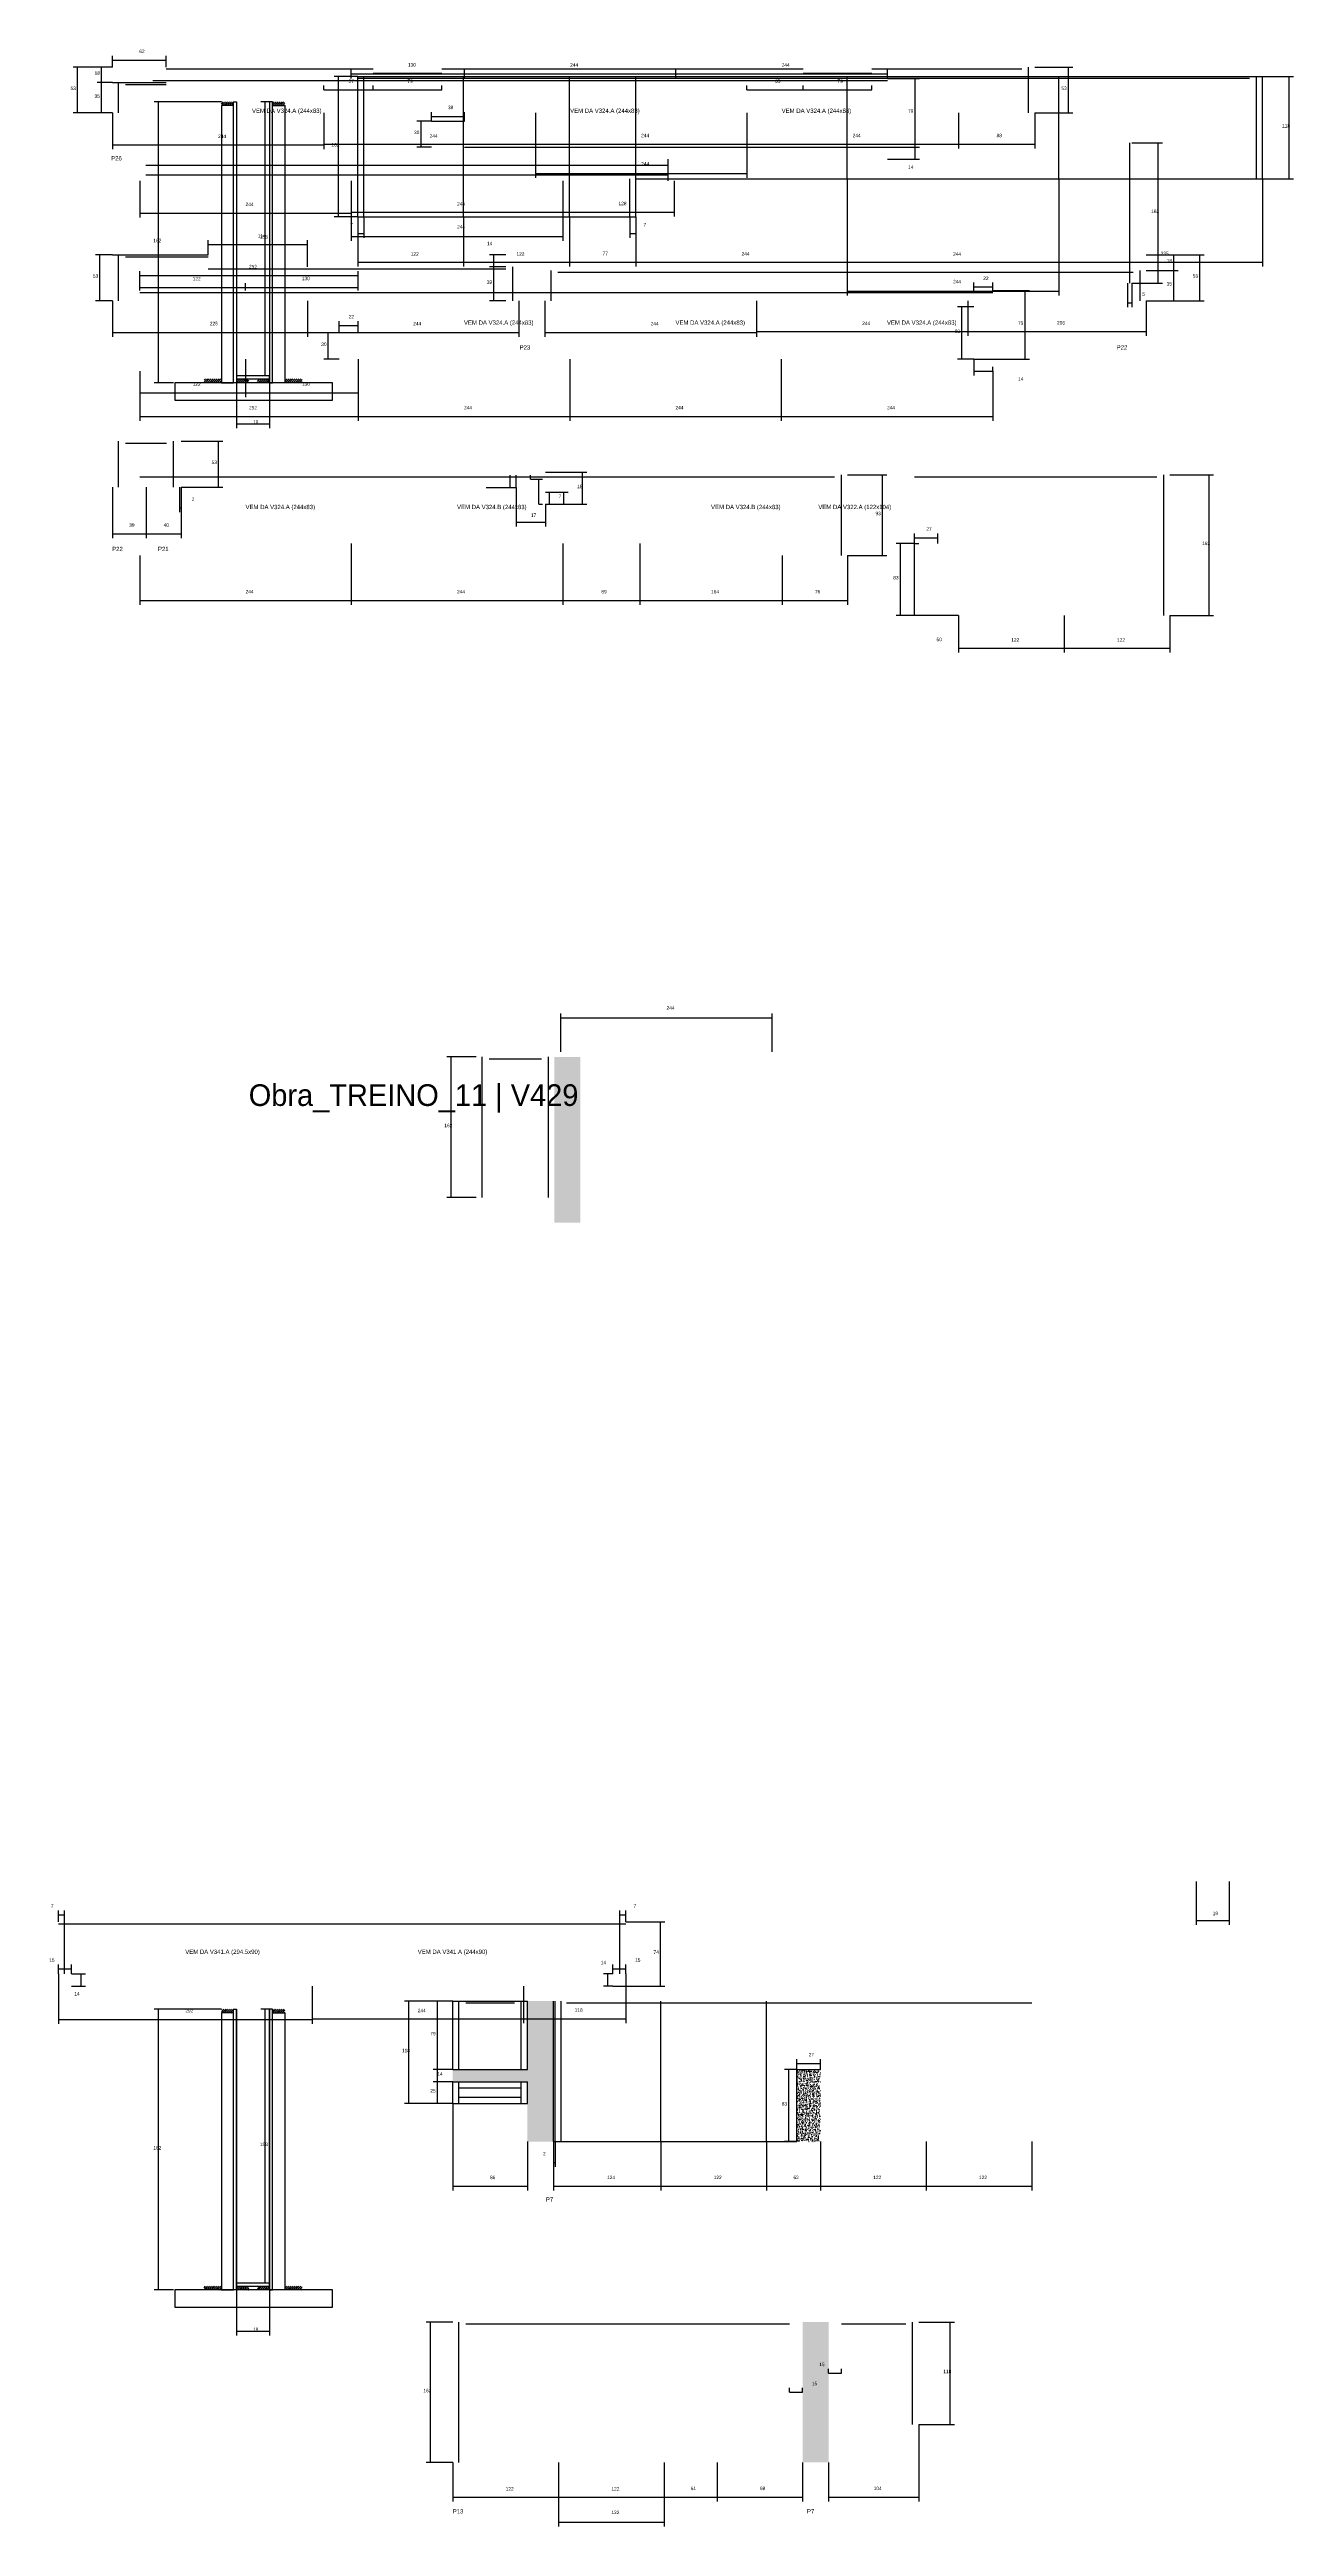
# Model space of a CAD drawing. Header units: metres. Extents: x -2848 to 22762, y -49062 to 1016.
# Drawn here: x 12570 to 14005, y -49049 to -46191 of the extents above; entities that cross this region are included whole.
import ezdxf

# ---------------------------------------------------------------- set-up
doc = ezdxf.new("R2010")
doc.units = ezdxf.units.M
for name, color, linetype in [('COTA', 4, 'Continuous'), ('LABEL_ID', 3, 'Continuous'), ('Madeira', 126, 'Continuous'), ('NOMENCLATURA', 7, 'Continuous'), ('Painéis', 200, 'Continuous'), ('SARR_2.2x10', 40, 'Continuous'), ('SARR_2.2x7', 40, 'Continuous'), ('SARR_3.5x7', 81, 'Continuous'), ('SARR_EDITAR', 141, 'Continuous'), ('Texto Seção', 7, 'Continuous')]:
    doc.layers.add(name, color=color, linetype=linetype)

msp = doc.modelspace()

# ---------------------------------------------------------------- hatches: boundary and pattern name
at = {"layer": 'COTA'}
h = msp.add_hatch(dxfattribs=at)
h.set_pattern_fill('AR-CONC', scale=0.03)
h.paths.add_polyline_path([(13152.7, -47515.5), (13152.7, -47544.5), (13182.7, -47544.5), (13182.7, -47432.5), (13182.7, -47353.5), (13152.7, -47353.5)])
h = msp.add_hatch(dxfattribs=at)
h.set_pattern_fill('AR-CONC', scale=0.03)
h.paths.add_polyline_path([(13121.4, -48521.5), (13035.4, -48521.5), (13035.4, -48535.5), (13121.4, -48535.5), (13121.4, -48560.5), (13121.4, -48604.5), (13151.4, -48604.5), (13151.4, -48442.5), (13121.4, -48442.5)])
h = msp.add_hatch(dxfattribs=at)
h.set_pattern_fill('AR-CONC', scale=0.03)
h.paths.add_polyline_path([(13432.4, -48604.5), (13459.4, -48604.5), (13459.4, -48521.5), (13432.4, -48521.5)])
h = msp.add_hatch(dxfattribs=at)
h.set_pattern_fill('AR-CONC', scale=0.03)
h.paths.add_polyline_path([(13468.9, -48812.7), (13438.9, -48812.7), (13438.9, -48974.7), (13468.9, -48974.7), (13468.9, -48930.7)])
at = {"layer": 'SARR_2.2x10'}
h = msp.add_hatch(dxfattribs=at)
h.set_pattern_fill('ANSI31', scale=0.5)
h.paths.add_polyline_path([(12748.4, -46571.3), (12748.4, -46575.7), (12768.4, -46575.7), (12768.4, -46571.3)])
h = msp.add_hatch(dxfattribs=at)
h.set_pattern_fill('ANSI31', scale=0.5)
h.paths.add_polyline_path([(12841.6, -46571.3), (12841.6, -46575.7), (12861.6, -46575.7), (12861.6, -46571.3)])
h = msp.add_hatch(dxfattribs=at)
h.set_pattern_fill('ANSI31', scale=0.5)
h.paths.add_polyline_path([(12748.4, -48771.3), (12748.4, -48775.7), (12768.4, -48775.7), (12768.4, -48771.3)])
h = msp.add_hatch(dxfattribs=at)
h.set_pattern_fill('ANSI31', scale=0.5)
h.paths.add_polyline_path([(12841.6, -48771.3), (12841.6, -48775.7), (12861.6, -48775.7), (12861.6, -48771.3)])
at = {"layer": 'SARR_2.2x7'}
h = msp.add_hatch(dxfattribs=at)
h.set_pattern_fill('ANSI31', scale=0.5)
h.paths.add_polyline_path([(12782.4, -46251.7), (12782.4, -46256.1), (12768.4, -46256.1), (12768.4, -46251.7)])
h = msp.add_hatch(dxfattribs=at)
h.set_pattern_fill('ANSI31', scale=0.5)
h.paths.add_polyline_path([(12827.6, -46251.7), (12827.6, -46256.1), (12841.6, -46256.1), (12841.6, -46251.7)])
h = msp.add_hatch(dxfattribs=at)
h.set_pattern_fill('ANSI31', scale=0.5)
h.paths.add_polyline_path([(12800, -46575.7), (12800, -46571.3), (12800, -46571.3), (12786, -46571.3), (12786, -46571.3), (12786, -46575.7), (12786, -46575.7), (12800, -46575.7)])
h = msp.add_hatch(dxfattribs=at)
h.set_pattern_fill('ANSI31', scale=0.5)
h.paths.add_polyline_path([(12810, -46575.7), (12810, -46571.3), (12810, -46571.3), (12824, -46571.3), (12824, -46571.3), (12824, -46575.7), (12824, -46575.7), (12810, -46575.7)])
h = msp.add_hatch(dxfattribs=at)
h.set_pattern_fill('ANSI31', scale=0.5)
h.paths.add_polyline_path([(12782.4, -48451.7), (12782.4, -48456.1), (12768.4, -48456.1), (12768.4, -48451.7)])
h = msp.add_hatch(dxfattribs=at)
h.set_pattern_fill('ANSI31', scale=0.5)
h.paths.add_polyline_path([(12827.6, -48451.7), (12827.6, -48456.1), (12841.6, -48456.1), (12841.6, -48451.7)])
h = msp.add_hatch(dxfattribs=at)
h.set_pattern_fill('ANSI31', scale=0.5)
h.paths.add_polyline_path([(12800, -48775.7), (12800, -48771.3), (12800, -48771.3), (12786, -48771.3), (12786, -48771.3), (12786, -48775.7), (12786, -48775.7), (12800, -48775.7)])
h = msp.add_hatch(dxfattribs=at)
h.set_pattern_fill('ANSI31', scale=0.5)
h.paths.add_polyline_path([(12810, -48775.7), (12810, -48771.3), (12810, -48771.3), (12824, -48771.3), (12824, -48771.3), (12824, -48775.7), (12824, -48775.7), (12810, -48775.7)])

# ---------------------------------------------------------------- linework, layer by layer
at = {"layer": 'COTA'}
for p, q in [((12642.7, -46211.6), (12642.7, -46198.6)), ((12704.7, -46211.6), (12704.7, -46198.6)), ((12642.7, -46211.6), (12597.6, -46211.6)), ((12602.6, -46264.6), (12602.6, -46211.6)), ((12642.7, -46211.6), (12625.3, -46211.6)), ((12630.3, -46229.6), (12630.3, -46211.6)), ((12642.7, -46203.6), (12704.7, -46203.6)), ((12925.9, -46222.4), (12898.5, -46222.4)), ((12903.5, -46384.4), (12903.5, -46222.4)), ((12918.3, -46225), (12918.3, -46214.3)), ((12918.3, -46219.3), (13048.8, -46219.3)), ((13048.8, -46225), (13048.8, -46214.3)), ((13048.8, -46225), (13048.8, -46214.3)), ((13048.8, -46219.3), (13292.8, -46219.3)), ((13292.8, -46225), (13292.8, -46214.3)), ((13292.8, -46225), (13292.8, -46214.3)), ((13292.8, -46219.3), (13536.8, -46219.3)), ((13536.8, -46225), (13536.8, -46214.3)), ((13536.8, -46225), (13573.7, -46225)), ((13568.7, -46304), (13568.7, -46225)), ((13706.7, -46211.6), (13750.6, -46211.6)), ((13745.6, -46264.6), (13745.6, -46211.6)), ((13969.5, -46222.4), (14005.2, -46222.4)), ((14000.2, -46340.4), (14000.2, -46222.4)), ((12642.7, -46229.6), (12625.3, -46229.6)), ((12642.7, -46229.6), (12625.3, -46229.6)), ((12630.3, -46264.6), (12630.3, -46229.6)), ((12768.4, -46251.7), (12691, -46251.7)), ((12696, -46575.7), (12696, -46251.7)), ((12824, -46251.7), (12813.9, -46251.7)), ((12818.9, -46567.7), (12818.9, -46251.7)), ((12886.7, -46238.1), (12886.7, -46233.1)), ((12886.7, -46238.1), (12943.7, -46238.1)), ((12943.7, -46238.1), (12943.7, -46233.1)), ((12943.7, -46238.1), (12943.7, -46233.1)), ((12943.7, -46238.1), (13022.7, -46238.1)), ((13022.7, -46238.1), (13022.7, -46233.1)), ((13374.7, -46238.1), (13374.7, -46233.1)), ((13374.7, -46238.1), (13439.7, -46238.1)), ((13439.7, -46238.1), (13439.7, -46233.1)), ((13439.7, -46238.1), (13439.7, -46233.1)), ((13439.7, -46238.1), (13518.7, -46238.1)), ((13518.7, -46238.1), (13518.7, -46233.1)), ((12642.7, -46264.6), (12597.6, -46264.6)), ((12642.7, -46264.6), (12625.3, -46264.6)), ((12642.7, -46264.6), (12642.7, -46306.5)), ((12886.7, -46264.6), (12886.7, -46305.6)), ((12886.7, -46264.6), (12886.7, -46306.5)), ((13010.8, -46274), (12993.9, -46274)), ((12998.9, -46304), (12998.9, -46274)), ((13010.8, -46274), (13010.8, -46263.5)), ((13010.8, -46268.5), (13048.8, -46268.5)), ((13048.8, -46274), (13048.8, -46263.5)), ((13130.7, -46264.6), (13130.7, -46305.6)), ((13130.7, -46264.6), (13130.7, -46305.6)), ((13130.7, -46264.6), (13130.7, -46339.6)), ((13374.7, -46264.6), (13374.7, -46305.6)), ((13374.7, -46264.6), (13374.7, -46305.6)), ((13374.7, -46264.6), (13374.7, -46339.6)), ((13618.7, -46264.6), (13618.7, -46305.6)), ((13618.7, -46264.6), (13618.7, -46305.6)), ((13706.7, -46264.6), (13706.7, -46305.6)), ((13706.7, -46264.6), (13750.6, -46264.6)), ((12642.7, -46301.5), (12886.7, -46301.5)), ((12886.7, -46300.6), (13130.7, -46300.6)), ((13010.8, -46304), (12993.9, -46304)), ((13130.7, -46300.6), (13374.7, -46300.6)), ((13374.7, -46300.6), (13618.7, -46300.6)), ((13536.8, -46304), (13573.7, -46304)), ((13536.8, -46304), (13573.7, -46304)), ((13568.7, -46318), (13568.7, -46304)), ((13618.7, -46300.6), (13706.7, -46300.6)), ((13818.8, -46299), (13854.1, -46299)), ((13849.1, -46461), (13849.1, -46299)), ((13130.7, -46334.6), (13374.7, -46334.6)), ((13490.5, -46340.4), (13490.5, -46441.8)), ((13490.5, -46340.4), (13490.5, -46441.8)), ((13490.5, -46340.4), (13490.5, -46475.3)), ((13536.8, -46318), (13573.7, -46318)), ((13734.5, -46340.4), (13734.5, -46441.8)), ((13734.5, -46340.4), (13734.5, -46441.8)), ((13734.5, -46340.4), (13734.5, -46475.3)), ((13969.5, -46340.4), (14005.2, -46340.4)), ((13969.5, -46340.4), (13969.5, -46441.8)), ((12674.3, -46343), (12674.3, -46385)), ((12918.3, -46343), (12918.3, -46384.1)), ((12918.3, -46343), (12918.3, -46385)), ((12918.3, -46343), (12918.3, -46412.2)), ((13162.3, -46343), (13162.3, -46384.1)), ((13162.3, -46343), (13162.3, -46384.1)), ((13162.3, -46343), (13162.3, -46412.2)), ((13290.8, -46343), (13290.8, -46384.1)), ((12674.3, -46380), (12918.3, -46380)), ((12925.9, -46384.4), (12898.5, -46384.4)), ((12918.3, -46379.1), (13162.3, -46379.1)), ((12925.9, -46384.4), (12925.9, -46441.8)), ((12925.9, -46384.4), (12925.9, -46408.7)), ((12932.9, -46384.4), (12932.9, -46408.7)), ((13047.9, -46384.4), (13047.9, -46441.8)), ((13047.9, -46384.4), (13047.9, -46441.8)), ((13162.3, -46379.1), (13290.8, -46379.1)), ((13169.9, -46384.4), (13169.9, -46441.8)), ((13169.9, -46384.4), (13169.9, -46441.8)), ((13239.5, -46384.4), (13239.5, -46408.7)), ((13246.5, -46384.4), (13246.5, -46441.8)), ((13246.5, -46384.4), (13246.5, -46408.7)), ((13246.5, -46384.4), (13246.5, -46441.8)), ((12753.2, -46428.2), (12753.2, -46411.5)), ((12753.2, -46416.5), (12867.7, -46416.5)), ((12867.7, -46442.2), (12867.7, -46411.5)), ((12918.3, -46407.2), (13162.3, -46407.2)), ((12925.9, -46403.7), (12932.9, -46403.7)), ((13239.5, -46403.7), (13246.5, -46403.7)), ((12642.7, -46428.2), (12623.4, -46428.2)), ((12628.4, -46481.2), (12628.4, -46428.2)), ((12674.3, -46469.4), (12674.3, -46446.9)), ((12674.3, -46451.9), (12926.3, -46451.9)), ((12925.9, -46436.8), (13047.9, -46436.8)), ((12926.3, -46469.4), (12926.3, -46446.9)), ((13047.9, -46436.8), (13169.9, -46436.8)), ((13096.7, -46428.2), (13077.8, -46428.2)), ((13096.7, -46442.2), (13077.8, -46442.2)), ((13096.7, -46442.2), (13077.8, -46442.2)), ((13082.8, -46442.2), (13082.8, -46428.2)), ((13082.8, -46481.2), (13082.8, -46442.2)), ((13169.9, -46436.8), (13246.5, -46436.8)), ((13246.5, -46436.8), (13490.5, -46436.8)), ((13490.5, -46436.8), (13734.5, -46436.8)), ((13734.5, -46436.8), (13969.5, -46436.8)), ((13835.2, -46428.2), (13902.2, -46428.2)), ((13835.2, -46428.2), (13872.1, -46428.2)), ((13835.2, -46446.2), (13872.1, -46446.2)), ((13835.2, -46446.2), (13872.1, -46446.2)), ((13867.1, -46446.2), (13867.1, -46428.2)), ((13867.1, -46481.2), (13867.1, -46446.2)), ((13897.2, -46481.2), (13897.2, -46428.2)), ((12642.7, -46481.2), (12623.4, -46481.2)), ((12642.7, -46481.2), (12642.7, -46522.7)), ((12674.3, -46469.4), (12674.3, -46460.8)), ((12674.3, -46465.8), (12796.3, -46465.8)), ((12796.3, -46469.4), (12796.3, -46460.8)), ((12796.3, -46469.4), (12796.3, -46460.8)), ((12796.3, -46465.8), (12926.3, -46465.8)), ((12867.7, -46481.2), (12867.7, -46522.7)), ((12867.7, -46481.2), (12867.7, -46522.7)), ((12926.3, -46469.4), (12926.3, -46460.8)), ((13096.7, -46481.2), (13077.8, -46481.2)), ((13111.7, -46481.2), (13111.7, -46522.7)), ((13141.7, -46481.2), (13141.7, -46522.7)), ((13385.7, -46481.2), (13385.7, -46521.8)), ((13385.7, -46481.2), (13385.7, -46522.7)), ((13490.5, -46470.3), (13734.5, -46470.3)), ((13629.7, -46481.2), (13629.7, -46521.8)), ((13629.7, -46481.2), (13629.7, -46521.8)), ((13636.3, -46471.6), (13636.3, -46460.3)), ((13636.3, -46465.3), (13658.3, -46465.3)), ((13658.3, -46469.4), (13658.3, -46460.3)), ((13658.3, -46469.4), (13700.6, -46469.4)), ((13695.6, -46548.4), (13695.6, -46469.4)), ((13813.8, -46461), (13813.8, -46488.7)), ((13813.8, -46483.7), (13818.8, -46483.7)), ((13818.8, -46461), (13854.1, -46461)), ((13818.8, -46461), (13818.8, -46488.7)), ((13835.2, -46481.2), (13835.2, -46521.8)), ((13835.2, -46481.2), (13872.1, -46481.2)), ((13835.2, -46481.2), (13902.2, -46481.2)), ((12904.3, -46518.4), (12904.3, -46504.6)), ((12904.3, -46509.6), (12926.3, -46509.6)), ((12926.3, -46518.4), (12926.3, -46504.6)), ((13636.3, -46488.4), (13617.5, -46488.4)), ((13622.5, -46548.4), (13622.5, -46488.4)), ((12642.7, -46517.7), (12867.7, -46517.7)), ((12867.7, -46517.7), (13111.7, -46517.7)), ((12904.3, -46518.4), (12886.8, -46518.4)), ((12891.8, -46548.4), (12891.8, -46518.4)), ((13141.7, -46517.7), (13385.7, -46517.7)), ((13385.7, -46516.8), (13629.7, -46516.8)), ((13629.7, -46516.8), (13835.2, -46516.8)), ((12674.3, -46562.4), (12674.3, -46619.6)), ((12674.3, -46562.4), (12674.3, -46592.5)), ((12796.3, -46548.4), (12796.3, -46592.5)), ((12796.3, -46548.4), (12796.3, -46592.5)), ((12824, -46567.7), (12813.9, -46567.7)), ((12904.3, -46548.4), (12886.8, -46548.4)), ((12926.3, -46548.4), (12926.3, -46619.6)), ((12926.3, -46548.4), (12926.3, -46619.6)), ((12926.3, -46548.4), (12926.3, -46592.5)), ((13170.3, -46548.4), (13170.3, -46619.6)), ((13170.3, -46548.4), (13170.3, -46619.6)), ((13414.3, -46548.4), (13414.3, -46619.6)), ((13414.3, -46548.4), (13414.3, -46619.6)), ((13636.3, -46548.4), (13617.5, -46548.4)), ((13636.3, -46548.4), (13636.3, -46567.4)), ((13636.3, -46548.4), (13700.6, -46548.4)), ((13636.3, -46562.4), (13658.3, -46562.4)), ((13658.3, -46562.4), (13658.3, -46557.4)), ((13658.3, -46562.4), (13658.3, -46619.6)), ((12674.3, -46587.5), (12796.3, -46587.5)), ((12713.1, -46575.7), (12691, -46575.7)), ((12786, -46575.7), (12786, -46628.2)), ((12796.3, -46587.5), (12926.3, -46587.5)), ((12824, -46575.7), (12824, -46628.2)), ((12674.3, -46614.6), (12926.3, -46614.6)), ((12786, -46623.2), (12824, -46623.2)), ((12926.3, -46614.6), (13170.3, -46614.6)), ((13170.3, -46614.6), (13414.3, -46614.6)), ((13414.3, -46614.6), (13658.3, -46614.6)), ((12722.2, -46643.1), (12770.3, -46643.1)), ((12765.3, -46696.1), (12765.3, -46643.1)), ((13142.5, -46678.9), (13189.9, -46678.9)), ((13184.9, -46715.9), (13184.9, -46678.9)), ((13490.8, -46682.1), (13536.2, -46682.1)), ((13531.2, -46775.1), (13531.2, -46682.1)), ((13862.6, -46682.1), (13912.9, -46682.1)), ((13907.9, -46844.1), (13907.9, -46682.1)), ((12642.7, -46696.1), (12642.7, -46755.1)), ((12681.6, -46696.1), (12681.6, -46755.1)), ((12681.6, -46696.1), (12681.6, -46755.1)), ((12720.2, -46696.1), (12720.2, -46725.2)), ((12722.1, -46696.1), (12722.1, -46755.1)), ((12722.2, -46696.1), (12770.3, -46696.1)), ((12722.2, -46696.1), (12722.2, -46725.2)), ((13108.5, -46696.5), (13108.5, -46741.6)), ((13146.9, -46701.9), (13168.6, -46701.9)), ((13163.6, -46715.9), (13163.6, -46701.9)), ((12720.2, -46720.2), (12722.2, -46720.2)), ((13108.5, -46736.6), (13142.5, -46736.6)), ((13142.5, -46715.9), (13142.5, -46741.6)), ((13146.9, -46715.9), (13189.9, -46715.9)), ((13146.9, -46715.9), (13168.6, -46715.9)), ((12642.7, -46750.1), (12681.6, -46750.1)), ((12681.6, -46750.1), (12722.1, -46750.1)), ((12918.3, -46761.1), (12918.3, -46831.9)), ((12918.3, -46761.1), (12918.3, -46831.9)), ((13162.3, -46761.1), (13162.3, -46831.9)), ((13162.3, -46761.1), (13162.3, -46831.9)), ((13251.3, -46761.1), (13251.3, -46831.9)), ((13251.3, -46761.1), (13251.3, -46831.9)), ((13568.1, -46761.1), (13546.7, -46761.1)), ((13551.7, -46844.1), (13551.7, -46761.1)), ((13568.1, -46761.1), (13568.1, -46749.5)), ((13568.1, -46754.5), (13595.1, -46754.5)), ((13568.1, -46844.1), (13568.1, -46761.1)), ((13568.1, -46761.1), (13573.1, -46761.1)), ((13595.1, -46761.1), (13595.1, -46749.5)), ((12674.3, -46775.1), (12674.3, -46831.9)), ((13415.3, -46775.1), (13415.3, -46831.9)), ((13415.3, -46775.1), (13415.3, -46831.9)), ((13490.8, -46775.1), (13490.8, -46831.9)), ((13490.8, -46775.1), (13536.2, -46775.1)), ((12674.3, -46826.9), (12918.3, -46826.9)), ((12918.3, -46826.9), (13162.3, -46826.9)), ((13162.3, -46826.9), (13251.3, -46826.9)), ((13251.3, -46826.9), (13415.3, -46826.9)), ((13415.3, -46826.9), (13490.8, -46826.9)), ((13568.1, -46844.1), (13546.7, -46844.1)), ((13618.6, -46844.1), (13563.1, -46844.1)), ((13618.6, -46844.1), (13618.6, -46887)), ((13740.6, -46844.1), (13740.6, -46887)), ((13740.6, -46844.1), (13740.6, -46887)), ((13862.6, -46844.1), (13862.6, -46887)), ((13862.6, -46844.1), (13912.9, -46844.1)), ((13618.6, -46882), (13740.6, -46882)), ((13740.6, -46882), (13862.6, -46882)), ((13160, -47347.6), (13160, -47303.2)), ((13160, -47308.2), (13404, -47308.2)), ((13404, -47347.6), (13404, -47303.2)), ((13062.2, -47353.5), (13028.7, -47353.5)), ((13033.7, -47515.5), (13033.7, -47353.5)), ((13062.2, -47515.5), (13028.7, -47515.5)), ((13893, -48304.7), (13893, -48354.5)), ((13931, -48304.7), (13931, -48354.5)), ((12580.5, -48351.1), (12580.5, -48337.9)), ((12587.5, -48351.1), (12587.5, -48337.9)), ((13228, -48351.1), (13228, -48337.9)), ((13235, -48351.1), (13235, -48337.9)), ((12580.5, -48342.9), (12587.5, -48342.9)), ((13228, -48342.9), (13235, -48342.9)), ((13235, -48351.1), (13280.1, -48351.1)), ((13275.1, -48425.1), (13275.1, -48351.1)), ((13893, -48349.5), (13931, -48349.5)), ((12580.5, -48411.1), (12580.5, -48400.3)), ((12580.5, -48405.3), (12595.5, -48405.3)), ((12580.5, -48411.1), (12580.5, -48468.8)), ((12595.5, -48411.1), (12595.5, -48400.3)), ((12595.5, -48411.1), (12611.8, -48411.1)), ((12595.5, -48425.1), (12611.8, -48425.1)), ((12606.8, -48425.1), (12606.8, -48411.1)), ((12873, -48425.1), (12873, -48467.9)), ((12873, -48425.1), (12873, -48468.8)), ((13117, -48425.1), (13117, -48467.9)), ((13117, -48425.1), (13117, -48467.9)), ((13220, -48411.1), (13209.1, -48411.1)), ((13220, -48425.1), (13209.1, -48425.1)), ((13214.1, -48425.1), (13214.1, -48411.1)), ((13220, -48411.1), (13220, -48400.3)), ((13220, -48405.3), (13235, -48405.3)), ((13220, -48425.1), (13280.1, -48425.1)), ((13235, -48411.1), (13235, -48400.3)), ((13235, -48411.1), (13235, -48467.9)), ((12768.4, -48451.7), (12691.1, -48451.7)), ((12696.1, -48775.7), (12696.1, -48451.7)), ((12824, -48451.7), (12813.9, -48451.7)), ((12818.9, -48767.7), (12818.9, -48451.7)), ((13035.4, -48442.5), (12979.8, -48442.5)), ((12984.8, -48560.5), (12984.8, -48442.5)), ((13035.4, -48442.5), (13012.6, -48442.5)), ((13017.6, -48521.5), (13017.6, -48442.5)), ((12580.5, -48463.8), (12873, -48463.8)), ((12873, -48462.9), (13117, -48462.9)), ((13117, -48462.9), (13235, -48462.9)), ((13432.4, -48521.5), (13432.4, -48509.5)), ((13459.4, -48521.5), (13459.4, -48509.5)), ((13035.4, -48521.5), (13012.6, -48521.5)), ((13035.4, -48521.5), (13012.6, -48521.5)), ((13035.4, -48535.5), (13012.6, -48535.5)), ((13035.4, -48535.5), (13012.6, -48535.5)), ((13017.6, -48535.5), (13017.6, -48521.5)), ((13017.6, -48560.5), (13017.6, -48535.5)), ((13432.4, -48521.5), (13418.1, -48521.5)), ((13423.1, -48604.5), (13423.1, -48521.5)), ((13432.4, -48514.5), (13459.4, -48514.5)), ((13035.4, -48560.5), (12979.8, -48560.5)), ((13035.4, -48560.5), (13012.6, -48560.5)), ((13035.4, -48560.5), (13035.4, -48661)), ((13121.4, -48604.5), (13121.4, -48661)), ((13151.4, -48604.5), (13151.4, -48633.6)), ((13151.4, -48604.5), (13151.4, -48661)), ((13153.4, -48604.5), (13153.4, -48633.6)), ((13275.4, -48604.5), (13275.4, -48661)), ((13275.4, -48604.5), (13275.4, -48661)), ((13397.4, -48604.5), (13397.4, -48661)), ((13397.4, -48604.5), (13397.4, -48661)), ((13432.4, -48604.5), (13418.1, -48604.5)), ((13459.4, -48604.5), (13459.4, -48661)), ((13459.4, -48604.5), (13459.4, -48661)), ((13581.4, -48604.5), (13581.4, -48661)), ((13581.4, -48604.5), (13581.4, -48661)), ((13703.4, -48604.5), (13703.4, -48661)), ((13151.4, -48628.6), (13153.4, -48628.6)), ((13035.4, -48656), (13121.4, -48656)), ((13151.4, -48656), (13275.4, -48656)), ((13275.4, -48656), (13397.4, -48656)), ((13397.4, -48656), (13459.4, -48656)), ((13459.4, -48656), (13581.4, -48656)), ((13581.4, -48656), (13703.4, -48656)), ((12824, -48767.7), (12813.9, -48767.7)), ((12713.2, -48775.7), (12691.1, -48775.7)), ((12786, -48775.7), (12786, -48828.2)), ((12824, -48775.7), (12824, -48828.2)), ((12786, -48823.2), (12824, -48823.2)), ((13035.4, -48812.7), (13004.7, -48812.7)), ((13009.7, -48974.7), (13009.7, -48812.7)), ((13572.9, -48812.7), (13614.3, -48812.7)), ((13609.3, -48930.7), (13609.3, -48812.7)), ((13468.9, -48871.7), (13468.9, -48866.7)), ((13468.9, -48871.7), (13483.9, -48871.7)), ((13483.9, -48871.7), (13483.9, -48866.7)), ((13423.9, -48893.7), (13423.9, -48888.7)), ((13423.9, -48893.7), (13438.9, -48893.7)), ((13438.9, -48893.7), (13438.9, -48888.7)), ((13572.9, -48930.7), (13572.9, -49019.7)), ((13572.9, -48930.7), (13614.3, -48930.7)), ((13035.4, -48974.7), (13004.7, -48974.7)), ((13035.4, -48974.7), (13035.4, -49019.7)), ((13157.4, -48974.7), (13157.4, -49019.7)), ((13157.4, -48974.7), (13157.4, -49019.7)), ((13157.4, -48974.7), (13157.4, -49048.5)), ((13279.4, -48974.7), (13279.4, -49019.7)), ((13279.4, -48974.7), (13279.4, -49019.7)), ((13279.4, -48974.7), (13279.4, -49048.5)), ((13340.4, -48974.7), (13340.4, -49019.7)), ((13340.4, -48974.7), (13340.4, -49019.7)), ((13438.9, -48974.7), (13438.9, -49019.7)), ((13468.9, -48974.7), (13468.9, -49019.7)), ((13035.4, -49014.7), (13157.4, -49014.7)), ((13157.4, -49014.7), (13279.4, -49014.7)), ((13279.4, -49014.7), (13340.4, -49014.7)), ((13340.4, -49014.7), (13438.9, -49014.7)), ((13468.9, -49014.7), (13572.9, -49014.7)), ((13157.4, -49043.5), (13279.4, -49043.5))]:
    msp.add_line(p, q, dxfattribs=at)
at = {"layer": 'Madeira'}
for points in [[(12714.9, -46595.7), (12896.8, -46595.7), (12896.8, -46575.7), (12714.9, -46575.7)], [(12714.9, -48795.7), (12896.8, -48795.7), (12896.8, -48775.7), (12714.9, -48775.7)]]:
    msp.add_lwpolyline(points, close=True, dxfattribs=at)
at = {"layer": 'Painéis'}
for p, q in [((12925.9, -46222.4), (13246.5, -46222.4)), ((12925.9, -46384.4), (12925.9, -46222.4)), ((13047.9, -46384.4), (13047.9, -46222.4)), ((13169.9, -46384.4), (13169.9, -46222.4)), ((13246.5, -46222.4), (13969.5, -46222.4)), ((13246.5, -46384.4), (13246.5, -46222.4)), ((13490.5, -46340.4), (13490.5, -46222.4)), ((13734.5, -46340.4), (13734.5, -46222.4)), ((13969.5, -46340.4), (13969.5, -46222.4)), ((12642.7, -46229.6), (12704.7, -46229.6)), ((13010.8, -46274), (13048.8, -46274)), ((13048.8, -46304), (13536.8, -46304)), ((13246.5, -46340.4), (13969.5, -46340.4)), ((12925.9, -46384.4), (13246.5, -46384.4)), ((12642.7, -46428.2), (12753.2, -46428.2)), ((12782.4, -48775.7), (12782.4, -48451.7)), ((12786, -48775.7), (12786, -48451.7)), ((12824, -48775.7), (12824, -48451.7)), ((12827.6, -48775.7), (12827.6, -48451.7)), ((13035.4, -48442.5), (13121.4, -48442.5)), ((13035.4, -48521.5), (13035.4, -48442.5)), ((13121.4, -48521.5), (13121.4, -48442.5)), ((13151.4, -48604.5), (13151.4, -48442.5)), ((13153.4, -48604.5), (13153.4, -48442.5)), ((13275.4, -48604.5), (13275.4, -48442.5)), ((13397.4, -48604.5), (13397.4, -48442.5)), ((13035.4, -48521.5), (13121.4, -48521.5)), ((13035.4, -48535.5), (13121.4, -48535.5)), ((13035.4, -48560.5), (13035.4, -48535.5)), ((13121.4, -48560.5), (13121.4, -48535.5)), ((13432.4, -48521.5), (13459.4, -48521.5)), ((13432.4, -48604.5), (13432.4, -48521.5)), ((13035.4, -48560.5), (13121.4, -48560.5)), ((13151.4, -48604.5), (13432.4, -48604.5))]:
    msp.add_line(p, q, dxfattribs=at)
for points in [[(12782.4, -46575.7), (12782.4, -46251.7), (12786, -46251.7), (12786, -46575.7)], [(12827.6, -46575.7), (12827.6, -46251.7), (12824, -46251.7), (12824, -46575.7)], [(12824, -46567.7), (12786, -46567.7), (12786, -46571.3), (12824, -46571.3)], [(12782.4, -48775.7), (12782.4, -48451.7), (12786, -48451.7), (12786, -48775.7)], [(12827.6, -48775.7), (12827.6, -48451.7), (12824, -48451.7), (12824, -48775.7)], [(12824, -48767.7), (12786, -48767.7), (12786, -48771.3), (12824, -48771.3)]]:
    msp.add_lwpolyline(points, close=True, dxfattribs=at)
at = {"layer": 'SARR_2.2x7'}
for p, q in [((12689.3, -46227.2), (12918.3, -46227.2)), ((12704.7, -46213.8), (12886.7, -46213.8)), ((12886.7, -46213.8), (12943.7, -46213.8)), ((12918.3, -46227.2), (13048.8, -46227.2)), ((12925.9, -46224.6), (13047.9, -46224.6)), ((12932.9, -46384.4), (12932.9, -46222.4)), ((12943.7, -46218.6), (13022.7, -46218.6)), ((13022.7, -46213.8), (13130.7, -46213.8)), ((13047.9, -46224.6), (13169.9, -46224.6)), ((13048.8, -46227.2), (13292.8, -46227.2)), ((13130.7, -46213.8), (13374.7, -46213.8)), ((13169.9, -46224.6), (13246.5, -46224.6)), ((13246.5, -46224.6), (13490.5, -46224.6)), ((13292.8, -46227.2), (13536.8, -46227.2)), ((13374.7, -46213.8), (13439.7, -46213.8)), ((13439.7, -46218.6), (13518.7, -46218.6)), ((13490.5, -46224.6), (13734.5, -46224.6)), ((13518.7, -46213.8), (13618.7, -46213.8)), ((13618.7, -46213.8), (13691.7, -46213.8)), ((13699.7, -46264.6), (13699.7, -46211.6)), ((13734.5, -46224.6), (13954.5, -46224.6)), ((13962.5, -46340.4), (13962.5, -46222.4)), ((12649.7, -46264.6), (12649.7, -46229.6)), ((12657.7, -46231.8), (12704.7, -46231.8)), ((12681.3, -46325), (12918.3, -46325)), ((12681.3, -46336), (12918.3, -46336)), ((12918.3, -46325), (13162.3, -46325)), ((12918.3, -46336), (13162.3, -46336)), ((13162.3, -46325), (13283.8, -46325)), ((13162.3, -46336), (13283.8, -46336)), ((13239.5, -46384.4), (13239.5, -46340.4)), ((13283.8, -46343), (13283.8, -46318)), ((12649.7, -46481.2), (12649.7, -46428.2)), ((12657.7, -46430.4), (12753.2, -46430.4)), ((12753.2, -46444.4), (12867.7, -46444.4)), ((12867.7, -46444.4), (13096.7, -46444.4)), ((13104.7, -46481.2), (13104.7, -46442.2)), ((13148.7, -46481.2), (13148.7, -46446.2)), ((13156.7, -46448.4), (13385.7, -46448.4)), ((13385.7, -46448.4), (13629.7, -46448.4)), ((13629.7, -46448.4), (13820.2, -46448.4)), ((13828.2, -46481.2), (13828.2, -46446.2)), ((12674.3, -46471.6), (12926.3, -46471.6)), ((12926.3, -46471.6), (13170.3, -46471.6)), ((13170.3, -46471.6), (13414.3, -46471.6)), ((13414.3, -46471.6), (13658.3, -46471.6)), ((12649.7, -46696.1), (12649.7, -46643.1)), ((12657.7, -46645.3), (12681.6, -46645.3)), ((12681.6, -46645.3), (12705.2, -46645.3)), ((12713.2, -46696.1), (12713.2, -46643.1)), ((12674.3, -46684.3), (12918.3, -46684.3)), ((12918.3, -46684.3), (13162.3, -46684.3)), ((13101.5, -46696.5), (13101.5, -46682.5)), ((13108.5, -46696.5), (13108.5, -46682.5)), ((13124.9, -46686.9), (13124.9, -46682.5)), ((13162.3, -46684.3), (13251.3, -46684.3)), ((13251.3, -46684.3), (13415.3, -46684.3)), ((13415.3, -46684.3), (13475.8, -46684.3)), ((13483.8, -46775.1), (13483.8, -46682.1)), ((13568.1, -46684.3), (13618.6, -46684.3)), ((13618.6, -46684.3), (13740.6, -46684.3)), ((13740.6, -46684.3), (13847.6, -46684.3)), ((13855.6, -46844.1), (13855.6, -46682.1)), ((13073.9, -46696.5), (13108.5, -46696.5)), ((13124.9, -46686.9), (13138.9, -46686.9)), ((13134.5, -46715.9), (13134.5, -46686.9)), ((13142.5, -46701.9), (13146.9, -46701.9)), ((13146.9, -46715.9), (13146.9, -46701.9)), ((13134.5, -46715.9), (13138.9, -46715.9)), ((13142.5, -46715.9), (13146.9, -46715.9)), ((13069.2, -47515.5), (13069.2, -47353.5)), ((13077.2, -47355.7), (13137.7, -47355.7)), ((13145.7, -47515.5), (13145.7, -47353.5)), ((12580.5, -48353.3), (12873, -48353.3)), ((12587.5, -48411.1), (12587.5, -48351.1)), ((12873, -48353.3), (13117, -48353.3)), ((13117, -48353.3), (13235, -48353.3)), ((13228, -48411.1), (13228, -48351.1)), ((13042.4, -48521.5), (13042.4, -48442.5)), ((13050.4, -48444.7), (13106.4, -48444.7)), ((13114.4, -48521.5), (13114.4, -48442.5)), ((13160.4, -48604.5), (13160.4, -48442.5)), ((13166.4, -48444.7), (13275.4, -48444.7)), ((13275.4, -48444.7), (13397.4, -48444.7)), ((13397.4, -48444.7), (13459.4, -48444.7)), ((13459.4, -48444.7), (13581.4, -48444.7)), ((13581.4, -48444.7), (13703.4, -48444.7)), ((13042.4, -48560.5), (13042.4, -48535.5)), ((13114.4, -48560.5), (13114.4, -48535.5)), ((13042.4, -48542.5), (13114.4, -48542.5)), ((13042.4, -48553.5), (13114.4, -48553.5)), ((13042.4, -48974.7), (13042.4, -48812.7)), ((13050.4, -48814.9), (13157.4, -48814.9)), ((13157.4, -48814.9), (13279.4, -48814.9)), ((13279.4, -48814.9), (13340.4, -48814.9)), ((13340.4, -48814.9), (13423.9, -48814.9)), ((13483.9, -48814.9), (13557.9, -48814.9)), ((13565.9, -48930.7), (13565.9, -48812.7))]:
    msp.add_line(p, q, dxfattribs=at)
at = {"layer": 'SARR_3.5x7'}
for points in [[(12782.4, -46256.1), (12768.4, -46256.1), (12768.4, -46575.7), (12782.4, -46575.7)], [(12827.6, -46256.1), (12841.6, -46256.1), (12841.6, -46575.7), (12827.6, -46575.7)], [(12782.4, -48456.1), (12768.4, -48456.1), (12768.4, -48775.7), (12782.4, -48775.7)], [(12827.6, -48456.1), (12841.6, -48456.1), (12841.6, -48775.7), (12827.6, -48775.7)]]:
    msp.add_lwpolyline(points, close=True, dxfattribs=at)
at = {"layer": 'SARR_EDITAR'}
msp.add_line((13816.3, -46461), (13816.3, -46299), dxfattribs=at)

# ---------------------------------------------------------------- texts
at = {"layer": 'COTA'}
for s, p in [('62', (12673.7, -46195.5)), ('18', (12622.2, -46220.6)), ('57', (12915.2, -46229.9)), ('79', (12983.2, -46230)), ('130', (12983.6, -46211.1)), ('244', (13170.8, -46211.2)), ('65', (13407.2, -46229.9)), ('244', (13414.8, -46211.2)), ('79', (13479.2, -46230)), ('53', (12594.4, -46238.1)), ('35', (12622.1, -46247.1)), ('53', (13737.4, -46238.1)), ('38', (13029.8, -46260.2)), ('79', (13560.6, -46264.5)), ('118', (13992.1, -46281.4)), ('244', (12764.7, -46293.5)), ('162', (12895.4, -46303.4)), ('30', (12990.7, -46289)), ('244', (13008.7, -46293.1)), ('244', (13252.7, -46292.6)), ('244', (13496.7, -46292.6)), ('88', (13662.7, -46292.6)), ('244', (13252.7, -46325.3)), ('14', (13560.6, -46329.1)), ('244', (12796.3, -46372)), ('244', (13040.3, -46371.6)), ('128', (13226.6, -46371)), ('7', (12917, -46395.6)), ('244', (13040.3, -46398)), ('7', (13255.4, -46395.6)), ('162', (13841, -46380)), ('162', (12689.9, -46413.7)), ('114', (12810.4, -46408.4)), ('158', (12812.7, -46409.7)), ('122', (12986.9, -46429.3)), ('14', (13074.8, -46417.2)), ('122', (13108.9, -46429.3)), ('77', (13208.2, -46428.7)), ('244', (13368.5, -46429.3)), ('244', (13612.5, -46429.3)), ('235', (13852, -46428.6)), ('53', (12620.2, -46454.7)), ('122', (12735.3, -46457.7)), ('252', (12800.3, -46443.8)), ('130', (12861.3, -46457.5)), ('22', (13647.3, -46457.3)), ('18', (13859, -46437.2)), ('53', (13889, -46454.7)), ('39', (13074.6, -46461.7)), ('244', (13612.5, -46461.1)), ('5', (13830.8, -46475.6)), ('35', (13858.9, -46463.7)), ('225', (12755.2, -46509.5)), ('22', (12915.3, -46501.6)), ('244', (12989.7, -46509.6)), ('244', (13263.7, -46509.6)), ('244', (13507.7, -46509.2)), ('79', (13687.5, -46508.9)), ('206', (13732.4, -46508.6)), ('30', (12883.6, -46533.4)), ('60', (13614.4, -46518.4)), ('14', (13687.5, -46573.4)), ('122', (12735.3, -46579.4)), ('130', (12861.3, -46579.2)), ('252', (12800.3, -46606.5)), ('19', (12805, -46623.2)), ('244', (13048.3, -46606.5)), ('244', (13292.3, -46606.5)), ('244', (13536.3, -46606.5)), ('53', (12757.1, -46669.6)), ('2', (12734.2, -46712.2)), ('7', (13157.5, -46708.9)), ('18', (13178.8, -46697.4)), ('39', (12662.1, -46741.9)), ('40', (12701.8, -46742)), ('17', (13125.5, -46730.6)), ('93', (13523, -46728.6)), ('27', (13581.6, -46746.5)), ('162', (13899.8, -46763.1)), ('83', (13543.5, -46802.6)), ('244', (12796.3, -46818.8)), ('244', (13040.3, -46818.8)), ('89', (13206.8, -46818.8)), ('164', (13333.3, -46818.8)), ('76', (13453.1, -46818.8)), ('50', (13593.4, -46873.9)), ('122', (13679.6, -46874.5)), ('122', (13801.6, -46874.5)), ('244', (13282, -47298.9)), ('162', (13025.6, -47434.5)), ('7', (12571.7, -48334.9)), ('7', (13243.9, -48334.9)), ('19', (13912, -48343.4)), ('15', (12569.8, -48397.2)), ('14', (13206.1, -48400)), ('15', (13245.7, -48397.2)), ('74', (13267, -48388.1)), ('14', (12598.8, -48436.1)), ('292', (12726.8, -48455.6)), ('244', (12995, -48455.3)), ('118', (13176, -48454.8)), ('79', (13009.5, -48482)), ('118', (12976.7, -48501.5)), ('27', (13445.9, -48506.4)), ('14', (13017.6, -48528.5)), ('25', (13009.5, -48548)), ('83', (13414.9, -48563)), ('162', (12690, -48613.7)), ('158', (12812.8, -48609.7)), ('2', (13139.4, -48620.6)), ('86', (13078.4, -48647.9)), ('124', (13213.4, -48647.9)), ('122', (13336.4, -48647.9)), ('62', (13428.4, -48647.9)), ('122', (13520.4, -48647.9)), ('122', (13642.4, -48647.9)), ('19', (12805, -48823.2)), ('15', (13449.6, -48885.6)), ('15', (13458.2, -48863.6)), ('118', (13601.2, -48871.7)), ('162', (13001.5, -48893.7)), ('122', (13096.4, -49007.2)), ('122', (13218.4, -49007.2)), ('61', (13309.9, -49006.6)), ('98', (13389.7, -49006.6)), ('104', (13520.9, -49006.6)), ('122', (13218.4, -49034.3))]:
    msp.add_text(s, height=4, dxfattribs=at).set_placement(p)
at = {"layer": 'LABEL_ID'}
msp.add_text('Obra_TREINO_11 | V429', height=25, dxfattribs=at).set_placement((12800, -47410))
at = {"layer": 'NOMENCLATURA'}
for s, p in [('P26', (12641.3, -46319.4)), ('P23', (13112.5, -46537.6)), ('P22', (13801.3, -46537.6)), ('P22', (12642.5, -46770)), ('P21', (12695.3, -46770)), ('P7', (13142.8, -48673.9)), ('P13', (13035.4, -49033.5)), ('P7', (13443.9, -49033.5))]:
    msp.add_text(s, height=5, dxfattribs=at).set_placement(p)
at = {"layer": 'Texto Seção'}
for s, p in [('VEM DA V324.A^J(244x83)', (12803.8, -46264.5)), ('VEM DA V324.A^J(244x83)', (13170.8, -46264.5)), ('VEM DA V324.A^J(244x83)', (13414.8, -46264.5)), ('VEM DA V324.A^J(244x83)', (13048.3, -46508.9)), ('VEM DA V324.A^J(244x83)', (13292.3, -46508.9)), ('VEM DA V324.A^J(244x83)', (13536.3, -46508.9)), ('VEM DA V324.A^J(244x83)', (12796.3, -46721.6)), ('VEM DA V324.B^J(244x83)', (13040.3, -46721.6)), ('VEM DA V324.B^J(244x83)', (13333.3, -46721.6)), ('VEM DA V322.A^J(122x104)', (13457.1, -46721.6)), ('VEM DA V341.A^J(294.5x90)', (12726.8, -48388.1)), ('VEM DA V341.A^J(244x90)', (12995, -48388.1))]:
    msp.add_text(s, height=5, dxfattribs=at).set_placement(p)

doc.saveas('drawing.dxf')
